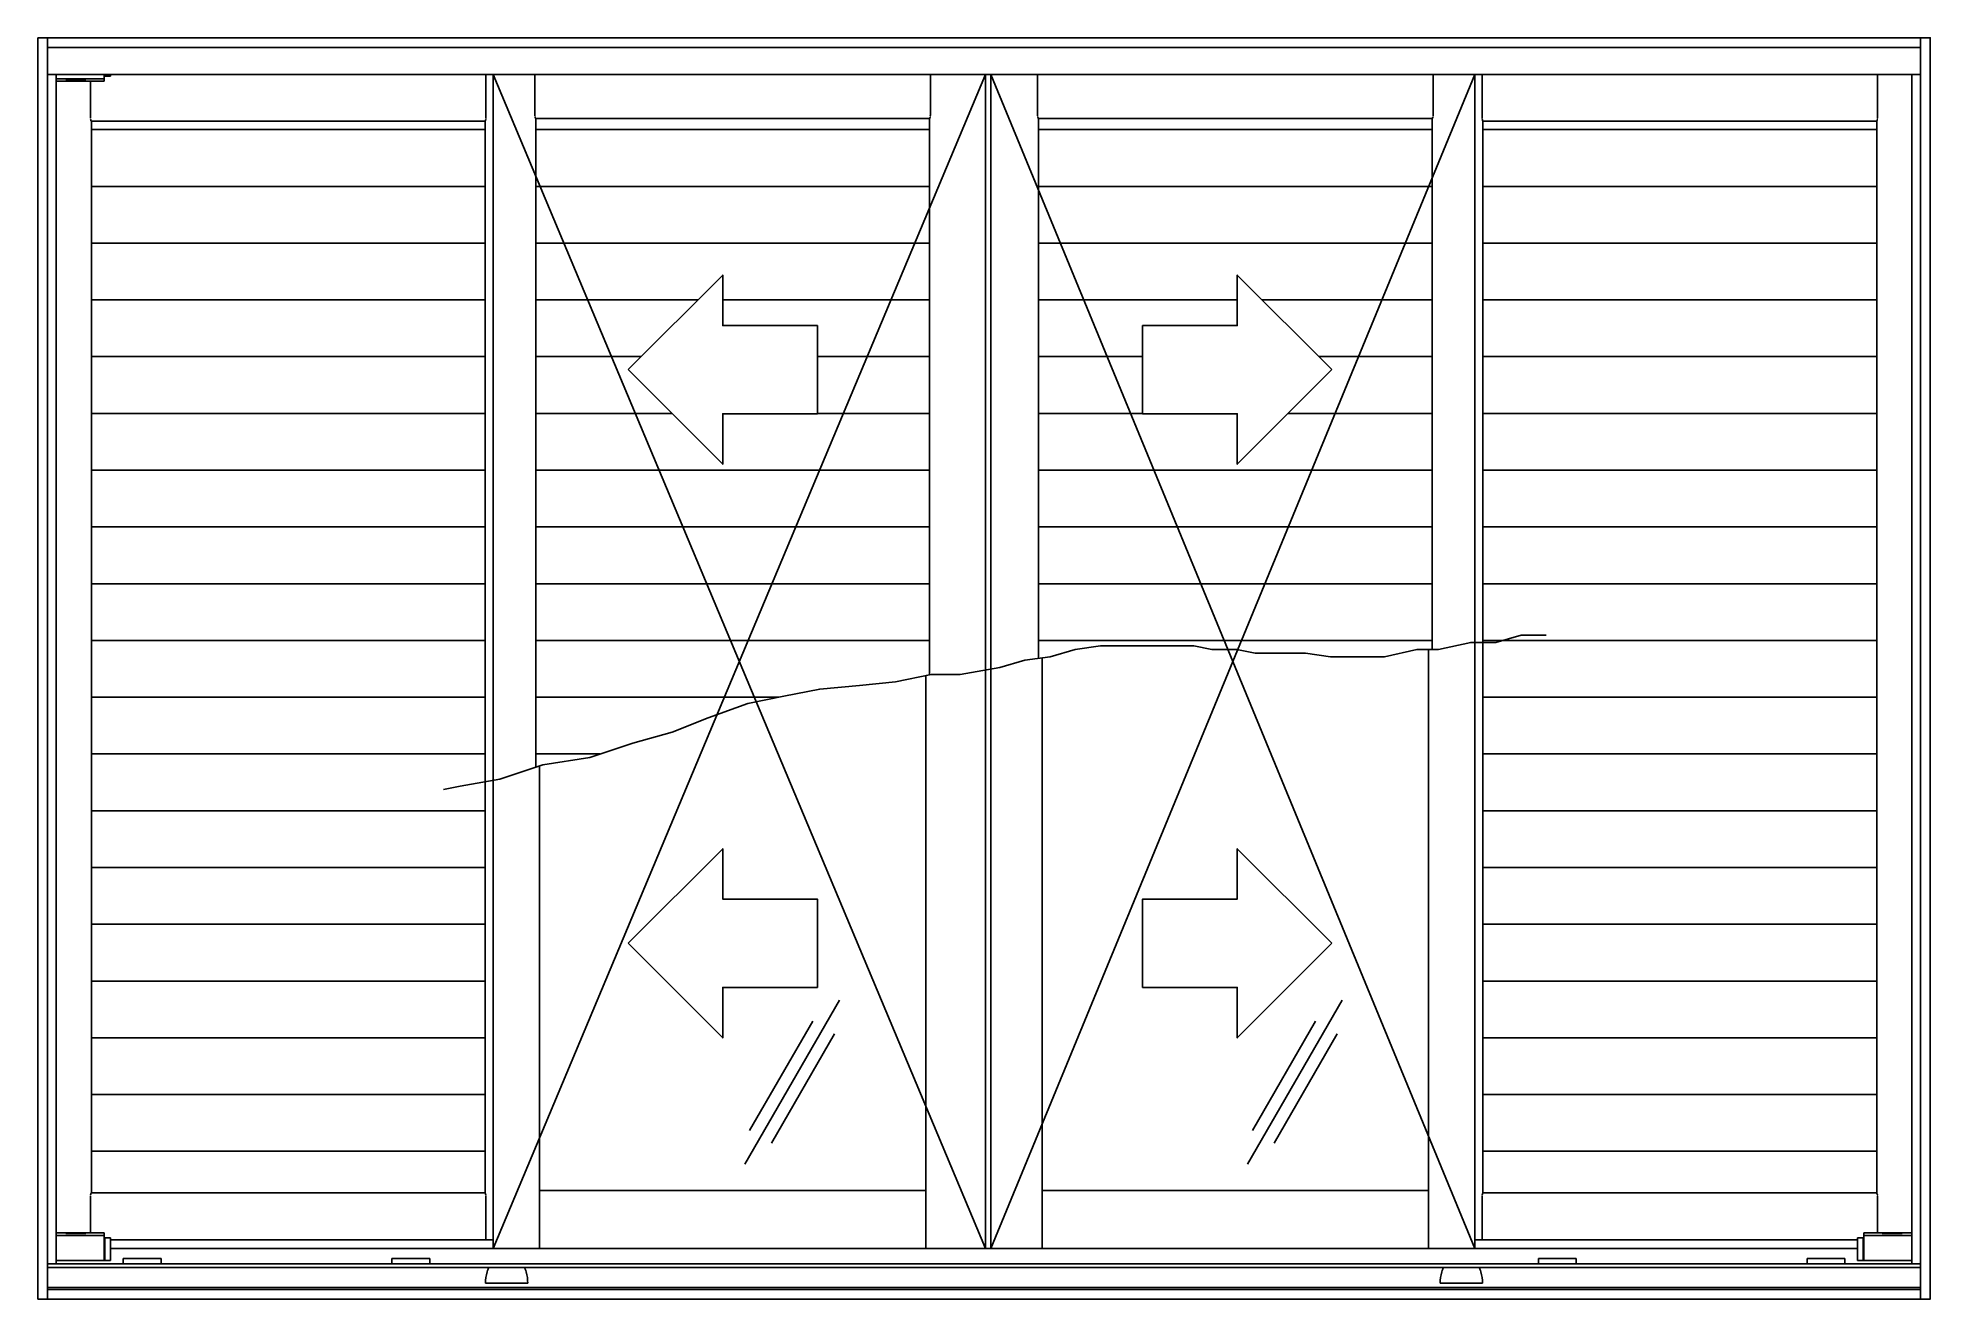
# Model space of a CAD drawing. Header units: millimetres. Extents: x 435.17 to 436.67, y 1063.73 to 1064.73.
import ezdxf

# ---------------------------------------------------------------- set-up
doc = ezdxf.new("R2010")
doc.units = ezdxf.units.MM
doc.header["$LTSCALE"] = 0.5
doc.layers.add('Gravia_Janelas', color=1, linetype='Continuous')

msp = doc.modelspace()

# ---------------------------------------------------------------- linework, layer by layer
at = {"layer": 'Gravia_Janelas'}
for p, q in [((435.1661, 1064.7283), (435.1665, 1064.7283)), ((435.1661, 1064.7283), (435.1661, 1063.7283)), ((435.1733, 1064.7283), (435.1665, 1064.7283)), ((435.1733, 1064.7283), (435.1737, 1064.7283)), ((435.1737, 1064.7279), (435.1737, 1064.7283)), ((435.1737, 1064.7283), (436.6585, 1064.7283)), ((435.1737, 1064.7279), (435.1737, 1064.7211)), ((435.1737, 1064.7207), (435.1737, 1064.7211)), ((435.1737, 1064.7207), (436.6585, 1064.7207)), ((435.1737, 1064.7207), (435.1737, 1063.7359)), ((436.6585, 1064.7283), (436.6585, 1064.7279)), ((436.6589, 1064.7283), (436.6585, 1064.7283)), ((436.6585, 1064.7211), (436.6585, 1064.7279)), ((436.6585, 1064.7211), (436.6585, 1064.7207)), ((436.6585, 1064.7207), (436.6585, 1063.7359)), ((436.6589, 1064.7283), (436.6657, 1064.7283)), ((436.6661, 1064.7283), (436.6657, 1064.7283)), ((436.6661, 1064.7283), (436.6661, 1063.7283)), ((435.1737, 1064.6993), (436.6585, 1064.6993)), ((435.1807, 1064.6993), (435.1807, 1063.7564)), ((435.1807, 1064.6959), (435.2187, 1064.6959)), ((435.1807, 1064.6939), (435.1882, 1064.6939)), ((435.1882, 1064.6944), (435.2042, 1064.6944)), ((435.1882, 1064.6939), (435.1882, 1064.6944)), ((435.2042, 1064.6944), (435.1882, 1064.6944)), ((435.1882, 1064.6944), (435.1882, 1064.6939)), ((435.2042, 1064.6939), (435.1882, 1064.6939)), ((435.2042, 1064.6944), (435.2042, 1064.6939)), ((435.2042, 1064.6944), (435.2042, 1064.6939)), ((435.2042, 1064.6939), (435.2187, 1064.6939)), ((435.2078, 1064.665), (435.2078, 1064.6939)), ((435.2187, 1064.6959), (435.2187, 1064.6993)), ((435.2187, 1064.6979), (435.2192, 1064.6979)), ((435.2187, 1064.6939), (435.2187, 1064.6959)), ((435.2192, 1064.6993), (435.2192, 1064.6979)), ((435.2192, 1064.6979), (435.2217, 1064.6979)), ((435.2237, 1064.6979), (435.2217, 1064.6979)), ((435.2237, 1064.6979), (435.2237, 1064.6993)), ((435.5213, 1064.6993), (435.5213, 1064.665)), ((435.527, 1064.6993), (435.9173, 1063.7684)), ((435.9173, 1064.6993), (435.527, 1063.7684)), ((435.527, 1063.7684), (435.527, 1064.6993)), ((435.5601, 1064.667), (435.5601, 1064.6993)), ((435.8736, 1064.6993), (435.8736, 1064.667)), ((435.9173, 1064.6993), (435.9173, 1064.227)), ((435.9215, 1064.6993), (435.9215, 1064.2278)), ((435.9215, 1064.6993), (436.3052, 1063.7684)), ((436.3052, 1064.6993), (435.9215, 1063.7684)), ((435.9586, 1064.667), (435.9586, 1064.6993)), ((436.2721, 1064.6993), (436.2721, 1064.667)), ((436.3052, 1064.6993), (436.3052, 1063.7684)), ((436.3109, 1064.6993), (436.3109, 1064.665)), ((436.6244, 1064.6993), (436.6244, 1064.665)), ((436.6515, 1063.7564), (436.6515, 1064.6993)), ((435.2084, 1064.6622), (435.2085, 1064.6622)), ((435.2085, 1063.8125), (435.2085, 1064.6622)), ((435.2085, 1064.6622), (435.5206, 1064.6622)), ((435.2085, 1064.6555), (435.5206, 1064.6555)), ((435.5206, 1064.6622), (435.5206, 1064.6622)), ((435.5206, 1063.8125), (435.5206, 1064.6622)), ((435.5607, 1064.6642), (435.5608, 1064.6642)), ((435.8729, 1064.6642), (435.5608, 1064.6642)), ((435.5608, 1064.1502), (435.5608, 1064.6642)), ((435.5608, 1064.6555), (435.8729, 1064.6555)), ((435.8729, 1064.6642), (435.8729, 1064.2231)), ((435.8729, 1064.6642), (435.8729, 1064.6642)), ((435.9592, 1064.6642), (435.9593, 1064.6642)), ((435.9593, 1064.6642), (435.9593, 1064.2363)), ((436.2714, 1064.6642), (435.9593, 1064.6642)), ((435.9593, 1064.6555), (436.2714, 1064.6555)), ((436.2714, 1064.6642), (436.2714, 1064.2433)), ((436.2714, 1064.6642), (436.2714, 1064.6642)), ((436.3116, 1064.6622), (436.3115, 1064.6622)), ((436.6237, 1064.6622), (436.3116, 1064.6622)), ((436.3116, 1063.8125), (436.3116, 1064.6622)), ((436.3116, 1064.6555), (436.6237, 1064.6555)), ((436.6237, 1063.8125), (436.6237, 1064.6622)), ((436.6237, 1064.6622), (436.6237, 1064.6622)), ((435.2085, 1064.6105), (435.5206, 1064.6105)), ((435.5608, 1064.6105), (435.8729, 1064.6105)), ((435.9593, 1064.6105), (436.2714, 1064.6105)), ((436.3116, 1064.6105), (436.6237, 1064.6105)), ((435.2085, 1064.5655), (435.5206, 1064.5655)), ((435.5608, 1064.5655), (435.8729, 1064.5655)), ((435.9593, 1064.5655), (436.2714, 1064.5655)), ((436.3116, 1064.5655), (436.6237, 1064.5655)), ((435.2085, 1064.5205), (435.5206, 1064.5205)), ((435.5608, 1064.5205), (435.6892, 1064.5205)), ((435.709, 1064.5205), (435.8729, 1064.5205)), ((435.9593, 1064.5205), (436.1168, 1064.5205)), ((436.1365, 1064.5205), (436.2714, 1064.5205)), ((436.3116, 1064.5205), (436.6237, 1064.5205)), ((435.2085, 1064.4755), (435.5206, 1064.4755)), ((435.5608, 1064.4755), (435.6442, 1064.4755)), ((435.784, 1064.4755), (435.8729, 1064.4755)), ((435.9593, 1064.4755), (436.0418, 1064.4755)), ((436.1815, 1064.4755), (436.2714, 1064.4755)), ((436.3116, 1064.4755), (436.6237, 1064.4755)), ((435.2085, 1064.4305), (435.5206, 1064.4305)), ((435.5608, 1064.4305), (435.6687, 1064.4305)), ((435.784, 1064.4305), (435.8729, 1064.4305)), ((435.9593, 1064.4305), (436.0418, 1064.4305)), ((436.157, 1064.4305), (436.2714, 1064.4305)), ((436.3116, 1064.4305), (436.6237, 1064.4305)), ((435.2085, 1064.3855), (435.5206, 1064.3855)), ((435.5608, 1064.3855), (435.8729, 1064.3855)), ((435.9593, 1064.3855), (436.2714, 1064.3855)), ((436.3116, 1064.3855), (436.6237, 1064.3855)), ((435.2085, 1064.3405), (435.5206, 1064.3405)), ((435.5608, 1064.3405), (435.8729, 1064.3405)), ((435.9593, 1064.3405), (436.2714, 1064.3405)), ((436.3116, 1064.3405), (436.6237, 1064.3405)), ((435.2085, 1064.2955), (435.5206, 1064.2955)), ((435.5608, 1064.2955), (435.8729, 1064.2955)), ((435.9593, 1064.2955), (436.2714, 1064.2955)), ((436.3116, 1064.2955), (436.6237, 1064.2955)), ((435.2085, 1064.2505), (435.5206, 1064.2505)), ((435.5608, 1064.2505), (435.8729, 1064.2505)), ((435.9593, 1064.2505), (436.2714, 1064.2505)), ((436.3116, 1064.2505), (436.6237, 1064.2505)), ((435.9623, 1064.2368), (435.9623, 1063.8145)), ((436.2684, 1064.2433), (436.2684, 1063.8145)), ((435.8699, 1063.8145), (435.8699, 1064.2225)), ((435.9173, 1063.7684), (435.9173, 1064.227)), ((435.9215, 1064.2278), (435.9215, 1063.7684)), ((435.2085, 1064.2055), (435.5206, 1064.2055)), ((435.5608, 1064.2055), (435.7535, 1064.2055)), ((436.3116, 1064.2055), (436.6237, 1064.2055)), ((435.2085, 1064.1605), (435.5206, 1064.1605)), ((435.5608, 1064.1605), (435.6116, 1064.1605)), ((436.3116, 1064.1605), (436.6237, 1064.1605)), ((435.5638, 1063.8145), (435.5638, 1064.1512)), ((435.2085, 1064.1155), (435.5206, 1064.1155)), ((436.3116, 1064.1155), (436.6237, 1064.1155)), ((435.2085, 1064.0705), (435.5206, 1064.0705)), ((436.3116, 1064.0705), (436.6237, 1064.0705)), ((435.2085, 1064.0255), (435.5206, 1064.0255)), ((436.3116, 1064.0255), (436.6237, 1064.0255)), ((435.2085, 1063.9805), (435.5206, 1063.9805)), ((436.3116, 1063.9805), (436.6237, 1063.9805)), ((435.7264, 1063.8353), (435.8014, 1063.9652)), ((436.1249, 1063.8353), (436.1999, 1063.9652)), ((435.2085, 1063.9355), (435.5206, 1063.9355)), ((435.7303, 1063.862), (435.7803, 1063.9486)), ((435.7476, 1063.852), (435.7976, 1063.9386)), ((436.1288, 1063.862), (436.1788, 1063.9486)), ((436.1461, 1063.852), (436.1961, 1063.9386)), ((436.3116, 1063.9355), (436.6237, 1063.9355)), ((435.2085, 1063.8905), (435.5206, 1063.8905)), ((436.3116, 1063.8905), (436.6237, 1063.8905)), ((435.2085, 1063.8455), (435.5206, 1063.8455)), ((436.3116, 1063.8455), (436.6237, 1063.8455)), ((435.2078, 1063.7808), (435.2078, 1063.8097)), ((435.2085, 1063.8125), (435.2084, 1063.8125)), ((435.2085, 1063.8125), (435.5206, 1063.8125)), ((435.5206, 1063.8125), (435.5206, 1063.8125)), ((435.5213, 1063.8097), (435.5213, 1063.7754)), ((435.5638, 1063.8142), (435.5638, 1063.8145)), ((435.5638, 1063.8145), (435.8699, 1063.8145)), ((435.5638, 1063.8142), (435.5638, 1063.8041)), ((435.5638, 1063.8035), (435.5638, 1063.8041)), ((435.5638, 1063.7684), (435.5638, 1063.8035)), ((435.8699, 1063.8145), (435.8699, 1063.8142)), ((435.8699, 1063.8041), (435.8699, 1063.8142)), ((435.8699, 1063.8041), (435.8699, 1063.8035)), ((435.8699, 1063.7684), (435.8699, 1063.8035)), ((435.9623, 1063.8142), (435.9623, 1063.8145)), ((435.9623, 1063.8145), (436.2684, 1063.8145)), ((435.9623, 1063.8142), (435.9623, 1063.8041)), ((435.9623, 1063.8035), (435.9623, 1063.8041)), ((435.9623, 1063.8035), (435.9623, 1063.7684)), ((436.2684, 1063.8145), (436.2684, 1063.8142)), ((436.2684, 1063.8041), (436.2684, 1063.8142)), ((436.2684, 1063.8041), (436.2684, 1063.8035)), ((436.2684, 1063.8035), (436.2684, 1063.7684)), ((436.3109, 1063.8097), (436.3109, 1063.7754)), ((436.3115, 1063.8125), (436.3116, 1063.8125)), ((436.6237, 1063.8125), (436.3116, 1063.8125)), ((436.6237, 1063.8125), (436.6237, 1063.8125)), ((436.6244, 1063.8097), (436.6244, 1063.7808)), ((435.1882, 1063.7808), (435.1807, 1063.7808)), ((435.2187, 1063.7788), (435.1807, 1063.7788)), ((435.1882, 1063.7802), (435.1882, 1063.7808)), ((435.1882, 1063.7808), (435.2042, 1063.7808)), ((435.1882, 1063.7802), (435.1882, 1063.7808)), ((435.2042, 1063.7802), (435.1882, 1063.7802)), ((435.1882, 1063.7802), (435.2042, 1063.7802)), ((435.2187, 1063.7808), (435.2042, 1063.7808)), ((435.2042, 1063.7808), (435.2042, 1063.7802)), ((435.2042, 1063.7802), (435.2042, 1063.7808)), ((435.2187, 1063.7808), (435.2187, 1063.7788)), ((435.2187, 1063.7788), (435.2187, 1063.7588)), ((435.2192, 1063.7768), (435.2187, 1063.7768)), ((435.2217, 1063.7768), (435.2192, 1063.7768)), ((435.2192, 1063.7588), (435.2192, 1063.7768)), ((435.2217, 1063.7768), (435.2237, 1063.7768)), ((435.2237, 1063.7588), (435.2237, 1063.7768)), ((435.2237, 1063.7754), (435.527, 1063.7754)), ((436.3052, 1063.7754), (436.6085, 1063.7754)), ((436.6085, 1063.7768), (436.6085, 1063.7588)), ((436.6085, 1063.7768), (436.6105, 1063.7768)), ((436.613, 1063.7768), (436.6105, 1063.7768)), ((436.6135, 1063.7768), (436.613, 1063.7768)), ((436.613, 1063.7588), (436.613, 1063.7768)), ((436.6135, 1063.7808), (436.6135, 1063.7788)), ((436.628, 1063.7808), (436.6135, 1063.7808)), ((436.6135, 1063.7788), (436.6135, 1063.7588)), ((436.6515, 1063.7788), (436.6135, 1063.7788)), ((436.628, 1063.7802), (436.628, 1063.7808)), ((436.628, 1063.7808), (436.644, 1063.7808)), ((436.628, 1063.7802), (436.628, 1063.7808)), ((436.644, 1063.7802), (436.628, 1063.7802)), ((436.628, 1063.7802), (436.644, 1063.7802)), ((436.6515, 1063.7808), (436.644, 1063.7808)), ((436.644, 1063.7808), (436.644, 1063.7802)), ((436.644, 1063.7802), (436.644, 1063.7808)), ((435.1737, 1063.7564), (435.1741, 1063.7564)), ((435.1741, 1063.7564), (435.1801, 1063.7564)), ((435.1807, 1063.7564), (435.1801, 1063.7564)), ((435.2187, 1063.7588), (435.1807, 1063.7588)), ((436.6515, 1063.7564), (435.1807, 1063.7564)), ((435.2187, 1063.7588), (435.2192, 1063.7588)), ((435.2192, 1063.7588), (435.2217, 1063.7588)), ((435.2237, 1063.7588), (435.2217, 1063.7588)), ((435.5249, 1063.7684), (435.2237, 1063.7684)), ((435.2337, 1063.7568), (435.2337, 1063.7604)), ((435.2337, 1063.7604), (435.2637, 1063.7604)), ((435.2337, 1063.7564), (435.2337, 1063.7568)), ((435.2637, 1063.7604), (435.2637, 1063.7568)), ((435.2637, 1063.7568), (435.2637, 1063.7564)), ((435.4467, 1063.7568), (435.4467, 1063.7604)), ((435.4467, 1063.7604), (435.4767, 1063.7604)), ((435.4467, 1063.7564), (435.4467, 1063.7568)), ((435.4767, 1063.7604), (435.4767, 1063.7568)), ((435.4767, 1063.7568), (435.4767, 1063.7564)), ((435.5249, 1063.7684), (435.527, 1063.7684)), ((435.5285, 1063.7684), (435.527, 1063.7684)), ((435.5285, 1063.7684), (435.558, 1063.7684)), ((435.5601, 1063.7684), (435.558, 1063.7684)), ((435.8736, 1063.7684), (435.5601, 1063.7684)), ((435.8757, 1063.7684), (435.8736, 1063.7684)), ((435.8757, 1063.7684), (435.9078, 1063.7684)), ((435.9078, 1063.7684), (435.9084, 1063.7684)), ((435.9107, 1063.7684), (435.9084, 1063.7684)), ((435.9107, 1063.7684), (435.9161, 1063.7684)), ((435.9173, 1063.7684), (435.9161, 1063.7684)), ((435.9173, 1063.7684), (435.9211, 1063.7684)), ((435.9211, 1063.7684), (435.9215, 1063.7684)), ((435.9231, 1063.7684), (435.9215, 1063.7684)), ((435.9231, 1063.7684), (435.9565, 1063.7684)), ((435.9586, 1063.7684), (435.9565, 1063.7684)), ((436.2721, 1063.7684), (435.9586, 1063.7684)), ((436.2742, 1063.7684), (436.2721, 1063.7684)), ((436.2742, 1063.7684), (436.3036, 1063.7684)), ((436.3052, 1063.7684), (436.3036, 1063.7684)), ((436.3052, 1063.7684), (436.3073, 1063.7684)), ((436.6085, 1063.7684), (436.3073, 1063.7684)), ((436.3555, 1063.7568), (436.3555, 1063.7604)), ((436.3555, 1063.7604), (436.3855, 1063.7604)), ((436.3555, 1063.7564), (436.3555, 1063.7568)), ((436.3855, 1063.7604), (436.3855, 1063.7568)), ((436.3855, 1063.7568), (436.3855, 1063.7564)), ((436.5685, 1063.7568), (436.5685, 1063.7604)), ((436.5685, 1063.7604), (436.5985, 1063.7604)), ((436.5685, 1063.7564), (436.5685, 1063.7568)), ((436.5985, 1063.7604), (436.5985, 1063.7568)), ((436.5985, 1063.7568), (436.5985, 1063.7564)), ((436.6105, 1063.7588), (436.6085, 1063.7588)), ((436.6105, 1063.7588), (436.613, 1063.7588)), ((436.613, 1063.7588), (436.6135, 1063.7588)), ((436.6515, 1063.7588), (436.6135, 1063.7588)), ((436.6515, 1063.7564), (436.6521, 1063.7564)), ((436.6581, 1063.7564), (436.6521, 1063.7564)), ((436.6585, 1063.7564), (436.6581, 1063.7564)), ((435.1737, 1063.7534), (436.6585, 1063.7534)), ((435.5223, 1063.7409), (435.5209, 1063.7409)), ((435.5223, 1063.7409), (435.5235, 1063.7409)), ((435.5519, 1063.7409), (435.5235, 1063.7409)), ((435.5519, 1063.7409), (435.5531, 1063.7409)), ((435.5544, 1063.7409), (435.5531, 1063.7409)), ((436.2791, 1063.7409), (436.2777, 1063.7409)), ((436.2791, 1063.7409), (436.2803, 1063.7409)), ((436.3087, 1063.7409), (436.2803, 1063.7409)), ((436.3087, 1063.7409), (436.3099, 1063.7409)), ((436.3112, 1063.7409), (436.3099, 1063.7409)), ((435.1665, 1063.7283), (435.1661, 1063.7283)), ((435.1665, 1063.7283), (435.1733, 1063.7283)), ((435.1737, 1063.7283), (435.1733, 1063.7283)), ((436.6585, 1063.7374), (435.1737, 1063.7374)), ((435.1737, 1063.7355), (435.1737, 1063.7359)), ((436.6585, 1063.7359), (435.1737, 1063.7359)), ((435.1737, 1063.7355), (435.1737, 1063.7287)), ((435.1737, 1063.7283), (435.1737, 1063.7287)), ((436.6585, 1063.7283), (435.1737, 1063.7283)), ((436.6585, 1063.7359), (436.6585, 1063.7355)), ((436.6585, 1063.7287), (436.6585, 1063.7355)), ((436.6585, 1063.7287), (436.6585, 1063.7283)), ((436.6585, 1063.7283), (436.6589, 1063.7283)), ((436.6657, 1063.7283), (436.6589, 1063.7283)), ((436.6657, 1063.7283), (436.6661, 1063.7283))]:
    msp.add_line(p, q, dxfattribs=at)
at = {"layer": 'Gravia_Janelas', "color": 2}
msp.add_lwpolyline([(435.1661, 1064.7283), (436.6661, 1064.7283), (436.6661, 1063.7283), (435.1661, 1063.7283)], close=True, dxfattribs=at)
at = {"layer": 'Gravia_Janelas', "flags": 128}
for points in [[(435.2078, 1064.6645), (435.2078, 1064.6645), (435.2078, 1064.6646), (435.2078, 1064.6646), (435.2078, 1064.6646), (435.2078, 1064.6646), (435.2078, 1064.6646), (435.2078, 1064.6647), (435.2078, 1064.6647), (435.2078, 1064.6647), (435.2078, 1064.6647), (435.2078, 1064.6647), (435.2078, 1064.6647), (435.2078, 1064.6648), (435.2078, 1064.6648), (435.2078, 1064.6648), (435.2078, 1064.6648), (435.2078, 1064.6648), (435.2078, 1064.6649), (435.2078, 1064.6649), (435.2078, 1064.6649), (435.2078, 1064.6649), (435.2078, 1064.6649), (435.2078, 1064.665), (435.2078, 1064.665)], [(435.2081, 1064.6632), (435.2081, 1064.6632), (435.2081, 1064.6632), (435.208, 1064.6632), (435.208, 1064.6632), (435.208, 1064.6633), (435.208, 1064.6633), (435.208, 1064.6633), (435.208, 1064.6633), (435.208, 1064.6633), (435.208, 1064.6634), (435.208, 1064.6634), (435.208, 1064.6634), (435.2079, 1064.6634), (435.2079, 1064.6634), (435.2079, 1064.6635), (435.2079, 1064.6635), (435.2079, 1064.6635), (435.2079, 1064.6635), (435.2079, 1064.6635), (435.2079, 1064.6636), (435.2078, 1064.6636), (435.2078, 1064.6636), (435.2078, 1064.6636), (435.2078, 1064.6636)], [(435.2084, 1064.6622), (435.2084, 1064.6622), (435.2084, 1064.6622), (435.2084, 1064.6623), (435.2084, 1064.6623), (435.2084, 1064.6623), (435.2083, 1064.6624), (435.2083, 1064.6624), (435.2083, 1064.6624), (435.2083, 1064.6625), (435.2083, 1064.6625), (435.2083, 1064.6626), (435.2083, 1064.6626), (435.2082, 1064.6626), (435.2082, 1064.6627), (435.2082, 1064.6627), (435.2082, 1064.6628), (435.2082, 1064.6628), (435.2082, 1064.6629), (435.2081, 1064.6629), (435.2081, 1064.663), (435.2081, 1064.663), (435.2081, 1064.663), (435.2081, 1064.6631), (435.2081, 1064.6632)], [(435.521, 1064.6632), (435.5209, 1064.6631), (435.5209, 1064.663), (435.5209, 1064.663), (435.5209, 1064.663), (435.5209, 1064.6629), (435.5209, 1064.6629), (435.5209, 1064.6628), (435.5208, 1064.6628), (435.5208, 1064.6627), (435.5208, 1064.6627), (435.5208, 1064.6626), (435.5208, 1064.6626), (435.5208, 1064.6626), (435.5207, 1064.6625), (435.5207, 1064.6625), (435.5207, 1064.6624), (435.5207, 1064.6624), (435.5207, 1064.6624), (435.5207, 1064.6623), (435.5207, 1064.6623), (435.5207, 1064.6623), (435.5206, 1064.6622), (435.5206, 1064.6622), (435.5206, 1064.6622)], [(435.5212, 1064.6636), (435.5212, 1064.6636), (435.5212, 1064.6636), (435.5212, 1064.6636), (435.5212, 1064.6636), (435.5212, 1064.6635), (435.5211, 1064.6635), (435.5211, 1064.6635), (435.5211, 1064.6635), (435.5211, 1064.6635), (435.5211, 1064.6634), (435.5211, 1064.6634), (435.5211, 1064.6634), (435.5211, 1064.6634), (435.5211, 1064.6634), (435.521, 1064.6633), (435.521, 1064.6633), (435.521, 1064.6633), (435.521, 1064.6633), (435.521, 1064.6633), (435.521, 1064.6632), (435.521, 1064.6632), (435.521, 1064.6632), (435.521, 1064.6632), (435.521, 1064.6632)], [(435.5213, 1064.665), (435.5213, 1064.665), (435.5213, 1064.6649), (435.5213, 1064.6649), (435.5213, 1064.6649), (435.5213, 1064.6649), (435.5213, 1064.6649), (435.5213, 1064.6648), (435.5213, 1064.6648), (435.5213, 1064.6648), (435.5213, 1064.6648), (435.5213, 1064.6648), (435.5213, 1064.6647), (435.5213, 1064.6647), (435.5213, 1064.6647), (435.5213, 1064.6647), (435.5213, 1064.6647), (435.5213, 1064.6647), (435.5213, 1064.6646), (435.5212, 1064.6646), (435.5212, 1064.6646), (435.5212, 1064.6646), (435.5212, 1064.6646), (435.5212, 1064.6645), (435.5212, 1064.6645)], [(435.5601, 1064.6665), (435.5601, 1064.6665), (435.5601, 1064.6666), (435.5601, 1064.6666), (435.5601, 1064.6666), (435.5601, 1064.6666), (435.5601, 1064.6666), (435.5601, 1064.6667), (435.5601, 1064.6667), (435.5601, 1064.6667), (435.5601, 1064.6667), (435.5601, 1064.6667), (435.5601, 1064.6667), (435.5601, 1064.6668), (435.5601, 1064.6668), (435.5601, 1064.6668), (435.5601, 1064.6668), (435.5601, 1064.6668), (435.5601, 1064.6669), (435.5601, 1064.6669), (435.5601, 1064.6669), (435.5601, 1064.6669), (435.5601, 1064.6669), (435.5601, 1064.667), (435.5601, 1064.667)], [(435.5604, 1064.6652), (435.5604, 1064.6652), (435.5604, 1064.6652), (435.5603, 1064.6652), (435.5603, 1064.6652), (435.5603, 1064.6653), (435.5603, 1064.6653), (435.5603, 1064.6653), (435.5603, 1064.6653), (435.5603, 1064.6653), (435.5603, 1064.6654), (435.5603, 1064.6654), (435.5603, 1064.6654), (435.5602, 1064.6654), (435.5602, 1064.6654), (435.5602, 1064.6655), (435.5602, 1064.6655), (435.5602, 1064.6655), (435.5602, 1064.6655), (435.5602, 1064.6655), (435.5602, 1064.6656), (435.5601, 1064.6656), (435.5601, 1064.6656), (435.5601, 1064.6656), (435.5601, 1064.6656)], [(435.5607, 1064.6642), (435.5607, 1064.6642), (435.5607, 1064.6642), (435.5607, 1064.6643), (435.5607, 1064.6643), (435.5607, 1064.6643), (435.5606, 1064.6644), (435.5606, 1064.6644), (435.5606, 1064.6644), (435.5606, 1064.6645), (435.5606, 1064.6645), (435.5606, 1064.6646), (435.5606, 1064.6646), (435.5605, 1064.6646), (435.5605, 1064.6647), (435.5605, 1064.6647), (435.5605, 1064.6648), (435.5605, 1064.6648), (435.5605, 1064.6649), (435.5604, 1064.6649), (435.5604, 1064.665), (435.5604, 1064.665), (435.5604, 1064.665), (435.5604, 1064.6651), (435.5604, 1064.6652)], [(435.8733, 1064.6652), (435.8732, 1064.6651), (435.8732, 1064.665), (435.8732, 1064.665), (435.8732, 1064.665), (435.8732, 1064.6649), (435.8732, 1064.6649), (435.8732, 1064.6648), (435.8731, 1064.6648), (435.8731, 1064.6647), (435.8731, 1064.6647), (435.8731, 1064.6646), (435.8731, 1064.6646), (435.8731, 1064.6646), (435.873, 1064.6645), (435.873, 1064.6645), (435.873, 1064.6644), (435.873, 1064.6644), (435.873, 1064.6644), (435.873, 1064.6643), (435.873, 1064.6643), (435.873, 1064.6643), (435.8729, 1064.6642), (435.8729, 1064.6642), (435.8729, 1064.6642)], [(435.8735, 1064.6656), (435.8735, 1064.6656), (435.8735, 1064.6656), (435.8735, 1064.6656), (435.8735, 1064.6656), (435.8735, 1064.6655), (435.8734, 1064.6655), (435.8734, 1064.6655), (435.8734, 1064.6655), (435.8734, 1064.6655), (435.8734, 1064.6654), (435.8734, 1064.6654), (435.8734, 1064.6654), (435.8734, 1064.6654), (435.8734, 1064.6654), (435.8733, 1064.6653), (435.8733, 1064.6653), (435.8733, 1064.6653), (435.8733, 1064.6653), (435.8733, 1064.6653), (435.8733, 1064.6652), (435.8733, 1064.6652), (435.8733, 1064.6652), (435.8733, 1064.6652), (435.8733, 1064.6652)], [(435.8736, 1064.667), (435.8736, 1064.667), (435.8736, 1064.6669), (435.8736, 1064.6669), (435.8736, 1064.6669), (435.8736, 1064.6669), (435.8736, 1064.6669), (435.8736, 1064.6668), (435.8736, 1064.6668), (435.8736, 1064.6668), (435.8736, 1064.6668), (435.8736, 1064.6668), (435.8736, 1064.6667), (435.8736, 1064.6667), (435.8736, 1064.6667), (435.8736, 1064.6667), (435.8736, 1064.6667), (435.8736, 1064.6667), (435.8736, 1064.6666), (435.8735, 1064.6666), (435.8735, 1064.6666), (435.8735, 1064.6666), (435.8735, 1064.6666), (435.8735, 1064.6665), (435.8735, 1064.6665)], [(435.9586, 1064.6665), (435.9586, 1064.6665), (435.9586, 1064.6666), (435.9586, 1064.6666), (435.9586, 1064.6666), (435.9586, 1064.6666), (435.9586, 1064.6666), (435.9586, 1064.6667), (435.9586, 1064.6667), (435.9586, 1064.6667), (435.9586, 1064.6667), (435.9586, 1064.6667), (435.9586, 1064.6667), (435.9586, 1064.6668), (435.9586, 1064.6668), (435.9586, 1064.6668), (435.9586, 1064.6668), (435.9586, 1064.6668), (435.9586, 1064.6669), (435.9586, 1064.6669), (435.9586, 1064.6669), (435.9586, 1064.6669), (435.9586, 1064.6669), (435.9586, 1064.667), (435.9586, 1064.667)], [(435.9589, 1064.6652), (435.9589, 1064.6652), (435.9589, 1064.6652), (435.9588, 1064.6652), (435.9588, 1064.6652), (435.9588, 1064.6653), (435.9588, 1064.6653), (435.9588, 1064.6653), (435.9588, 1064.6653), (435.9588, 1064.6653), (435.9588, 1064.6654), (435.9588, 1064.6654), (435.9588, 1064.6654), (435.9588, 1064.6654), (435.9587, 1064.6654), (435.9587, 1064.6655), (435.9587, 1064.6655), (435.9587, 1064.6655), (435.9587, 1064.6655), (435.9587, 1064.6655), (435.9587, 1064.6656), (435.9586, 1064.6656), (435.9586, 1064.6656), (435.9586, 1064.6656), (435.9586, 1064.6656)], [(435.9592, 1064.6642), (435.9592, 1064.6642), (435.9592, 1064.6642), (435.9592, 1064.6643), (435.9592, 1064.6643), (435.9592, 1064.6643), (435.9591, 1064.6644), (435.9591, 1064.6644), (435.9591, 1064.6644), (435.9591, 1064.6645), (435.9591, 1064.6645), (435.9591, 1064.6646), (435.9591, 1064.6646), (435.959, 1064.6646), (435.959, 1064.6647), (435.959, 1064.6647), (435.959, 1064.6648), (435.959, 1064.6648), (435.959, 1064.6649), (435.9589, 1064.6649), (435.9589, 1064.665), (435.9589, 1064.665), (435.9589, 1064.665), (435.9589, 1064.6651), (435.9589, 1064.6652)], [(436.2718, 1064.6652), (436.2717, 1064.6651), (436.2717, 1064.665), (436.2717, 1064.665), (436.2717, 1064.665), (436.2717, 1064.6649), (436.2717, 1064.6649), (436.2717, 1064.6648), (436.2716, 1064.6648), (436.2716, 1064.6647), (436.2716, 1064.6647), (436.2716, 1064.6646), (436.2716, 1064.6646), (436.2716, 1064.6646), (436.2715, 1064.6645), (436.2715, 1064.6645), (436.2715, 1064.6644), (436.2715, 1064.6644), (436.2715, 1064.6644), (436.2715, 1064.6643), (436.2715, 1064.6643), (436.2715, 1064.6643), (436.2714, 1064.6642), (436.2714, 1064.6642), (436.2714, 1064.6642)], [(436.272, 1064.6656), (436.272, 1064.6656), (436.272, 1064.6656), (436.272, 1064.6656), (436.272, 1064.6656), (436.272, 1064.6655), (436.2719, 1064.6655), (436.2719, 1064.6655), (436.2719, 1064.6655), (436.2719, 1064.6655), (436.2719, 1064.6654), (436.2719, 1064.6654), (436.2719, 1064.6654), (436.2719, 1064.6654), (436.2719, 1064.6654), (436.2718, 1064.6653), (436.2718, 1064.6653), (436.2718, 1064.6653), (436.2718, 1064.6653), (436.2718, 1064.6653), (436.2718, 1064.6652), (436.2718, 1064.6652), (436.2718, 1064.6652), (436.2718, 1064.6652), (436.2718, 1064.6652)], [(436.2721, 1064.667), (436.2721, 1064.667), (436.2721, 1064.6669), (436.2721, 1064.6669), (436.2721, 1064.6669), (436.2721, 1064.6669), (436.2721, 1064.6669), (436.2721, 1064.6668), (436.2721, 1064.6668), (436.2721, 1064.6668), (436.2721, 1064.6668), (436.2721, 1064.6668), (436.2721, 1064.6667), (436.2721, 1064.6667), (436.2721, 1064.6667), (436.2721, 1064.6667), (436.2721, 1064.6667), (436.2721, 1064.6667), (436.2721, 1064.6666), (436.272, 1064.6666), (436.272, 1064.6666), (436.272, 1064.6666), (436.272, 1064.6666), (436.272, 1064.6665), (436.272, 1064.6665)], [(436.3109, 1064.665), (436.3109, 1064.665), (436.3109, 1064.6649), (436.3109, 1064.6649), (436.3109, 1064.6649), (436.3109, 1064.6649), (436.3109, 1064.6649), (436.3109, 1064.6648), (436.3109, 1064.6648), (436.3109, 1064.6648), (436.3109, 1064.6648), (436.3109, 1064.6648), (436.3109, 1064.6647), (436.3109, 1064.6647), (436.3109, 1064.6647), (436.3109, 1064.6647), (436.3109, 1064.6647), (436.3109, 1064.6647), (436.3109, 1064.6646), (436.3109, 1064.6646), (436.3109, 1064.6646), (436.3109, 1064.6646), (436.3109, 1064.6646), (436.3109, 1064.6645), (436.3109, 1064.6645)], [(436.3109, 1064.6636), (436.3109, 1064.6636), (436.3109, 1064.6636), (436.3109, 1064.6636), (436.311, 1064.6636), (436.311, 1064.6635), (436.311, 1064.6635), (436.311, 1064.6635), (436.311, 1064.6635), (436.311, 1064.6635), (436.311, 1064.6634), (436.311, 1064.6634), (436.3111, 1064.6634), (436.3111, 1064.6634), (436.3111, 1064.6634), (436.3111, 1064.6633), (436.3111, 1064.6633), (436.3111, 1064.6633), (436.3111, 1064.6633), (436.3111, 1064.6633), (436.3111, 1064.6632), (436.3111, 1064.6632), (436.3112, 1064.6632), (436.3112, 1064.6632), (436.3112, 1064.6632)], [(436.3112, 1064.6632), (436.3112, 1064.6631), (436.3112, 1064.663), (436.3112, 1064.663), (436.3112, 1064.663), (436.3112, 1064.6629), (436.3113, 1064.6629), (436.3113, 1064.6628), (436.3113, 1064.6628), (436.3113, 1064.6627), (436.3113, 1064.6627), (436.3113, 1064.6626), (436.3114, 1064.6626), (436.3114, 1064.6626), (436.3114, 1064.6625), (436.3114, 1064.6625), (436.3114, 1064.6624), (436.3114, 1064.6624), (436.3114, 1064.6624), (436.3115, 1064.6623), (436.3115, 1064.6623), (436.3115, 1064.6623), (436.3115, 1064.6622), (436.3115, 1064.6622), (436.3115, 1064.6622)], [(436.6241, 1064.6632), (436.624, 1064.6631), (436.624, 1064.663), (436.624, 1064.663), (436.624, 1064.663), (436.624, 1064.6629), (436.624, 1064.6629), (436.624, 1064.6628), (436.6239, 1064.6628), (436.6239, 1064.6627), (436.6239, 1064.6627), (436.6239, 1064.6626), (436.6239, 1064.6626), (436.6239, 1064.6626), (436.6238, 1064.6625), (436.6238, 1064.6625), (436.6238, 1064.6624), (436.6238, 1064.6624), (436.6238, 1064.6624), (436.6238, 1064.6623), (436.6238, 1064.6623), (436.6238, 1064.6623), (436.6237, 1064.6622), (436.6237, 1064.6622), (436.6237, 1064.6622)], [(436.6243, 1064.6636), (436.6243, 1064.6636), (436.6243, 1064.6636), (436.6243, 1064.6636), (436.6243, 1064.6636), (436.6243, 1064.6635), (436.6242, 1064.6635), (436.6242, 1064.6635), (436.6242, 1064.6635), (436.6242, 1064.6635), (436.6242, 1064.6634), (436.6242, 1064.6634), (436.6242, 1064.6634), (436.6242, 1064.6634), (436.6242, 1064.6634), (436.6241, 1064.6633), (436.6241, 1064.6633), (436.6241, 1064.6633), (436.6241, 1064.6633), (436.6241, 1064.6633), (436.6241, 1064.6632), (436.6241, 1064.6632), (436.6241, 1064.6632), (436.6241, 1064.6632), (436.6241, 1064.6632)], [(436.6244, 1064.665), (436.6244, 1064.665), (436.6244, 1064.6649), (436.6244, 1064.6649), (436.6244, 1064.6649), (436.6244, 1064.6649), (436.6244, 1064.6649), (436.6244, 1064.6648), (436.6244, 1064.6648), (436.6244, 1064.6648), (436.6244, 1064.6648), (436.6244, 1064.6648), (436.6244, 1064.6647), (436.6244, 1064.6647), (436.6244, 1064.6647), (436.6244, 1064.6647), (436.6244, 1064.6647), (436.6244, 1064.6647), (436.6244, 1064.6646), (436.6243, 1064.6646), (436.6243, 1064.6646), (436.6243, 1064.6646), (436.6243, 1064.6646), (436.6243, 1064.6645), (436.6243, 1064.6645)], [(435.2078, 1063.811), (435.2078, 1063.811), (435.2078, 1063.811), (435.2078, 1063.8111), (435.2079, 1063.8111), (435.2079, 1063.8111), (435.2079, 1063.8111), (435.2079, 1063.8111), (435.2079, 1063.8112), (435.2079, 1063.8112), (435.2079, 1063.8112), (435.2079, 1063.8112), (435.208, 1063.8112), (435.208, 1063.8113), (435.208, 1063.8113), (435.208, 1063.8113), (435.208, 1063.8113), (435.208, 1063.8113), (435.208, 1063.8114), (435.208, 1063.8114), (435.208, 1063.8114), (435.208, 1063.8114), (435.2081, 1063.8114), (435.2081, 1063.8115), (435.2081, 1063.8115)], [(435.2078, 1063.8097), (435.2078, 1063.8097), (435.2078, 1063.8097), (435.2078, 1063.8097), (435.2078, 1063.8097), (435.2078, 1063.8098), (435.2078, 1063.8098), (435.2078, 1063.8098), (435.2078, 1063.8098), (435.2078, 1063.8098), (435.2078, 1063.8099), (435.2078, 1063.8099), (435.2078, 1063.8099), (435.2078, 1063.8099), (435.2078, 1063.8099), (435.2078, 1063.8099), (435.2078, 1063.81), (435.2078, 1063.81), (435.2078, 1063.81), (435.2078, 1063.81), (435.2078, 1063.81), (435.2078, 1063.8101), (435.2078, 1063.8101), (435.2078, 1063.8101), (435.2078, 1063.8101)], [(435.2081, 1063.8115), (435.2081, 1063.8115), (435.2081, 1063.8116), (435.2081, 1063.8116), (435.2081, 1063.8117), (435.2081, 1063.8117), (435.2082, 1063.8118), (435.2082, 1063.8118), (435.2082, 1063.8119), (435.2082, 1063.8119), (435.2082, 1063.812), (435.2082, 1063.812), (435.2083, 1063.812), (435.2083, 1063.8121), (435.2083, 1063.8121), (435.2083, 1063.8122), (435.2083, 1063.8122), (435.2083, 1063.8122), (435.2083, 1063.8123), (435.2084, 1063.8123), (435.2084, 1063.8123), (435.2084, 1063.8124), (435.2084, 1063.8124), (435.2084, 1063.8124), (435.2084, 1063.8125)], [(435.5206, 1063.8125), (435.5206, 1063.8124), (435.5206, 1063.8124), (435.5207, 1063.8124), (435.5207, 1063.8123), (435.5207, 1063.8123), (435.5207, 1063.8123), (435.5207, 1063.8122), (435.5207, 1063.8122), (435.5207, 1063.8122), (435.5207, 1063.8121), (435.5208, 1063.8121), (435.5208, 1063.812), (435.5208, 1063.812), (435.5208, 1063.812), (435.5208, 1063.8119), (435.5208, 1063.8119), (435.5209, 1063.8118), (435.5209, 1063.8118), (435.5209, 1063.8117), (435.5209, 1063.8117), (435.5209, 1063.8116), (435.5209, 1063.8116), (435.5209, 1063.8115), (435.521, 1063.8115)], [(435.521, 1063.8115), (435.521, 1063.8115), (435.521, 1063.8114), (435.521, 1063.8114), (435.521, 1063.8114), (435.521, 1063.8114), (435.521, 1063.8114), (435.521, 1063.8113), (435.521, 1063.8113), (435.521, 1063.8113), (435.5211, 1063.8113), (435.5211, 1063.8113), (435.5211, 1063.8112), (435.5211, 1063.8112), (435.5211, 1063.8112), (435.5211, 1063.8112), (435.5211, 1063.8112), (435.5211, 1063.8111), (435.5211, 1063.8111), (435.5212, 1063.8111), (435.5212, 1063.8111), (435.5212, 1063.8111), (435.5212, 1063.811), (435.5212, 1063.811), (435.5212, 1063.811)], [(435.5212, 1063.8101), (435.5212, 1063.8101), (435.5212, 1063.8101), (435.5212, 1063.8101), (435.5212, 1063.81), (435.5212, 1063.81), (435.5213, 1063.81), (435.5213, 1063.81), (435.5213, 1063.81), (435.5213, 1063.8099), (435.5213, 1063.8099), (435.5213, 1063.8099), (435.5213, 1063.8099), (435.5213, 1063.8099), (435.5213, 1063.8099), (435.5213, 1063.8098), (435.5213, 1063.8098), (435.5213, 1063.8098), (435.5213, 1063.8098), (435.5213, 1063.8098), (435.5213, 1063.8097), (435.5213, 1063.8097), (435.5213, 1063.8097), (435.5213, 1063.8097), (435.5213, 1063.8097)], [(436.3112, 1063.8115), (436.3112, 1063.8115), (436.3112, 1063.8114), (436.3111, 1063.8114), (436.3111, 1063.8114), (436.3111, 1063.8114), (436.3111, 1063.8114), (436.3111, 1063.8113), (436.3111, 1063.8113), (436.3111, 1063.8113), (436.3111, 1063.8113), (436.3111, 1063.8113), (436.3111, 1063.8112), (436.311, 1063.8112), (436.311, 1063.8112), (436.311, 1063.8112), (436.311, 1063.8112), (436.311, 1063.8111), (436.311, 1063.8111), (436.311, 1063.8111), (436.311, 1063.8111), (436.3109, 1063.8111), (436.3109, 1063.811), (436.3109, 1063.811), (436.3109, 1063.811)], [(436.3109, 1063.8101), (436.3109, 1063.8101), (436.3109, 1063.8101), (436.3109, 1063.8101), (436.3109, 1063.81), (436.3109, 1063.81), (436.3109, 1063.81), (436.3109, 1063.81), (436.3109, 1063.81), (436.3109, 1063.8099), (436.3109, 1063.8099), (436.3109, 1063.8099), (436.3109, 1063.8099), (436.3109, 1063.8099), (436.3109, 1063.8099), (436.3109, 1063.8098), (436.3109, 1063.8098), (436.3109, 1063.8098), (436.3109, 1063.8098), (436.3109, 1063.8098), (436.3109, 1063.8097), (436.3109, 1063.8097), (436.3109, 1063.8097), (436.3109, 1063.8097), (436.3109, 1063.8097)], [(436.3115, 1063.8125), (436.3115, 1063.8124), (436.3115, 1063.8124), (436.3115, 1063.8124), (436.3115, 1063.8123), (436.3115, 1063.8123), (436.3114, 1063.8123), (436.3114, 1063.8122), (436.3114, 1063.8122), (436.3114, 1063.8122), (436.3114, 1063.8121), (436.3114, 1063.8121), (436.3114, 1063.812), (436.3113, 1063.812), (436.3113, 1063.812), (436.3113, 1063.8119), (436.3113, 1063.8119), (436.3113, 1063.8118), (436.3113, 1063.8118), (436.3112, 1063.8117), (436.3112, 1063.8117), (436.3112, 1063.8116), (436.3112, 1063.8116), (436.3112, 1063.8115), (436.3112, 1063.8115)], [(436.6237, 1063.8125), (436.6237, 1063.8124), (436.6237, 1063.8124), (436.6238, 1063.8124), (436.6238, 1063.8123), (436.6238, 1063.8123), (436.6238, 1063.8123), (436.6238, 1063.8122), (436.6238, 1063.8122), (436.6238, 1063.8122), (436.6238, 1063.8121), (436.6239, 1063.8121), (436.6239, 1063.812), (436.6239, 1063.812), (436.6239, 1063.812), (436.6239, 1063.8119), (436.6239, 1063.8119), (436.624, 1063.8118), (436.624, 1063.8118), (436.624, 1063.8117), (436.624, 1063.8117), (436.624, 1063.8116), (436.624, 1063.8116), (436.624, 1063.8115), (436.6241, 1063.8115)], [(436.6241, 1063.8115), (436.6241, 1063.8115), (436.6241, 1063.8114), (436.6241, 1063.8114), (436.6241, 1063.8114), (436.6241, 1063.8114), (436.6241, 1063.8114), (436.6241, 1063.8113), (436.6241, 1063.8113), (436.6241, 1063.8113), (436.6242, 1063.8113), (436.6242, 1063.8113), (436.6242, 1063.8112), (436.6242, 1063.8112), (436.6242, 1063.8112), (436.6242, 1063.8112), (436.6242, 1063.8112), (436.6242, 1063.8111), (436.6242, 1063.8111), (436.6243, 1063.8111), (436.6243, 1063.8111), (436.6243, 1063.8111), (436.6243, 1063.811), (436.6243, 1063.811), (436.6243, 1063.811)], [(436.6243, 1063.8101), (436.6243, 1063.8101), (436.6243, 1063.8101), (436.6243, 1063.8101), (436.6243, 1063.81), (436.6243, 1063.81), (436.6244, 1063.81), (436.6244, 1063.81), (436.6244, 1063.81), (436.6244, 1063.8099), (436.6244, 1063.8099), (436.6244, 1063.8099), (436.6244, 1063.8099), (436.6244, 1063.8099), (436.6244, 1063.8099), (436.6244, 1063.8098), (436.6244, 1063.8098), (436.6244, 1063.8098), (436.6244, 1063.8098), (436.6244, 1063.8098), (436.6244, 1063.8097), (436.6244, 1063.8097), (436.6244, 1063.8097), (436.6244, 1063.8097), (436.6244, 1063.8097)], [(435.5229, 1063.752), (435.5229, 1063.752), (435.5229, 1063.752), (435.5229, 1063.752), (435.5229, 1063.7521), (435.5229, 1063.7521), (435.5229, 1063.7521), (435.5229, 1063.7521), (435.523, 1063.7521), (435.523, 1063.7521), (435.523, 1063.7521), (435.523, 1063.7521), (435.523, 1063.7521), (435.523, 1063.7521), (435.523, 1063.7522), (435.523, 1063.7522), (435.523, 1063.7522), (435.523, 1063.7522), (435.523, 1063.7522), (435.523, 1063.7522), (435.523, 1063.7522), (435.523, 1063.7522), (435.523, 1063.7522), (435.523, 1063.7523), (435.523, 1063.7523)], [(435.523, 1063.7523), (435.523, 1063.7523), (435.5231, 1063.7524), (435.5231, 1063.7525), (435.5231, 1063.7525), (435.5232, 1063.7526), (435.5232, 1063.7526), (435.5232, 1063.7527), (435.5233, 1063.7528), (435.5233, 1063.7528), (435.5233, 1063.7529), (435.5234, 1063.7529), (435.5234, 1063.753), (435.5235, 1063.753), (435.5235, 1063.7531), (435.5235, 1063.7531), (435.5236, 1063.7531), (435.5236, 1063.7532), (435.5237, 1063.7532), (435.5237, 1063.7533), (435.5238, 1063.7533), (435.5238, 1063.7533), (435.5238, 1063.7534), (435.5239, 1063.7534), (435.5239, 1063.7534)], [(435.5514, 1063.7534), (435.5515, 1063.7534), (435.5515, 1063.7534), (435.5515, 1063.7533), (435.5516, 1063.7533), (435.5516, 1063.7533), (435.5517, 1063.7532), (435.5517, 1063.7532), (435.5517, 1063.7531), (435.5518, 1063.7531), (435.5518, 1063.7531), (435.5519, 1063.753), (435.5519, 1063.753), (435.5519, 1063.7529), (435.552, 1063.7529), (435.552, 1063.7528), (435.5521, 1063.7528), (435.5521, 1063.7527), (435.5521, 1063.7526), (435.5522, 1063.7526), (435.5522, 1063.7525), (435.5522, 1063.7525), (435.5523, 1063.7524), (435.5523, 1063.7523), (435.5523, 1063.7523)], [(435.5523, 1063.7523), (435.5523, 1063.7523), (435.5523, 1063.7522), (435.5523, 1063.7522), (435.5523, 1063.7522), (435.5523, 1063.7522), (435.5523, 1063.7522), (435.5523, 1063.7522), (435.5524, 1063.7522), (435.5524, 1063.7522), (435.5524, 1063.7522), (435.5524, 1063.7521), (435.5524, 1063.7521), (435.5524, 1063.7521), (435.5524, 1063.7521), (435.5524, 1063.7521), (435.5524, 1063.7521), (435.5524, 1063.7521), (435.5524, 1063.7521), (435.5524, 1063.7521), (435.5524, 1063.7521), (435.5524, 1063.752), (435.5524, 1063.752), (435.5524, 1063.752), (435.5524, 1063.752)], [(436.2797, 1063.752), (436.2797, 1063.752), (436.2797, 1063.752), (436.2797, 1063.752), (436.2797, 1063.7521), (436.2797, 1063.7521), (436.2797, 1063.7521), (436.2797, 1063.7521), (436.2798, 1063.7521), (436.2798, 1063.7521), (436.2798, 1063.7521), (436.2798, 1063.7521), (436.2798, 1063.7521), (436.2798, 1063.7521), (436.2798, 1063.7522), (436.2798, 1063.7522), (436.2798, 1063.7522), (436.2798, 1063.7522), (436.2798, 1063.7522), (436.2798, 1063.7522), (436.2798, 1063.7522), (436.2798, 1063.7522), (436.2798, 1063.7522), (436.2798, 1063.7523), (436.2798, 1063.7523)], [(436.2798, 1063.7523), (436.2798, 1063.7523), (436.2799, 1063.7524), (436.2799, 1063.7525), (436.2799, 1063.7525), (436.28, 1063.7526), (436.28, 1063.7526), (436.28, 1063.7527), (436.2801, 1063.7528), (436.2801, 1063.7528), (436.2801, 1063.7529), (436.2802, 1063.7529), (436.2802, 1063.753), (436.2803, 1063.753), (436.2803, 1063.7531), (436.2803, 1063.7531), (436.2804, 1063.7531), (436.2804, 1063.7532), (436.2805, 1063.7532), (436.2805, 1063.7533), (436.2806, 1063.7533), (436.2806, 1063.7533), (436.2806, 1063.7534), (436.2807, 1063.7534), (436.2807, 1063.7534)], [(436.3082, 1063.7534), (436.3083, 1063.7534), (436.3083, 1063.7534), (436.3083, 1063.7533), (436.3084, 1063.7533), (436.3084, 1063.7533), (436.3085, 1063.7532), (436.3085, 1063.7532), (436.3085, 1063.7531), (436.3086, 1063.7531), (436.3086, 1063.7531), (436.3087, 1063.753), (436.3087, 1063.753), (436.3087, 1063.7529), (436.3088, 1063.7529), (436.3088, 1063.7528), (436.3089, 1063.7528), (436.3089, 1063.7527), (436.3089, 1063.7526), (436.309, 1063.7526), (436.309, 1063.7525), (436.309, 1063.7525), (436.3091, 1063.7524), (436.3091, 1063.7523), (436.3091, 1063.7523)], [(436.3091, 1063.7523), (436.3091, 1063.7523), (436.3091, 1063.7522), (436.3091, 1063.7522), (436.3091, 1063.7522), (436.3091, 1063.7522), (436.3091, 1063.7522), (436.3091, 1063.7522), (436.3092, 1063.7522), (436.3092, 1063.7522), (436.3092, 1063.7522), (436.3092, 1063.7521), (436.3092, 1063.7521), (436.3092, 1063.7521), (436.3092, 1063.7521), (436.3092, 1063.7521), (436.3092, 1063.7521), (436.3092, 1063.7521), (436.3092, 1063.7521), (436.3092, 1063.7521), (436.3092, 1063.7521), (436.3092, 1063.752), (436.3092, 1063.752), (436.3092, 1063.752), (436.3092, 1063.752)]]:
    msp.add_lwpolyline(points, dxfattribs=at)
at = {"layer": 'Gravia_Janelas'}
for points in [[(435.634, 1064.4652), (435.709, 1064.3902), (435.709, 1064.4302), (435.784, 1064.4302), (435.784, 1064.5002), (435.709, 1064.5002), (435.709, 1064.5402), (435.634, 1064.4652)], [(436.1918, 1064.4652), (436.1168, 1064.3902), (436.1168, 1064.4302), (436.0418, 1064.4302), (436.0418, 1064.5002), (436.1168, 1064.5002), (436.1168, 1064.5402), (436.1918, 1064.4652)], [(435.634, 1064.0104), (435.709, 1064.0854), (435.709, 1064.0454), (435.784, 1064.0454), (435.784, 1063.9754), (435.709, 1063.9754), (435.709, 1063.9354), (435.634, 1064.0104)], [(436.1918, 1064.0104), (436.1168, 1064.0854), (436.1168, 1064.0454), (436.0418, 1064.0454), (436.0418, 1063.9754), (436.1168, 1063.9754), (436.1168, 1063.9354), (436.1918, 1064.0104)]]:
    msp.add_lwpolyline(points, close=True, dxfattribs=at)
msp.add_lwpolyline([(435.4875, 1064.1323), (435.5008, 1064.1349), (435.5322, 1064.1406), (435.5664, 1064.152), (435.6035, 1064.1578), (435.6377, 1064.1692), (435.669, 1064.1777), (435.6975, 1064.1891), (435.7289, 1064.2005), (435.7574, 1064.2063), (435.7859, 1064.212), (435.8173, 1064.2148), (435.8458, 1064.2177), (435.8743, 1064.2234), (435.8971, 1064.2234), (435.9285, 1064.2291), (435.9484, 1064.2348), (435.9684, 1064.2376), (435.9883, 1064.2433), (436.0083, 1064.2462), (436.0225, 1064.2462), (436.0368, 1064.2462), (436.051, 1064.2462), (436.0653, 1064.2462), (436.0824, 1064.2462), (436.0967, 1064.2433), (436.1166, 1064.2433), (436.1309, 1064.2405), (436.1451, 1064.2405), (436.1708, 1064.2405), (436.1907, 1064.2376), (436.2135, 1064.2376), (436.2335, 1064.2376), (436.2591, 1064.2433), (436.2763, 1064.2433), (436.3019, 1064.249), (436.3219, 1064.249), (436.3418, 1064.2548), (436.3618, 1064.2548)], dxfattribs=at)
for centre, start, end in [((435.5529, 1063.7409), 163.6817, 180), ((435.5529, 1063.7409), 159.6191, 163.6817), ((435.5224, 1063.7409), 16.3183, 20.3809), ((435.5224, 1063.7409), 0, 16.3183), ((436.3097, 1063.7409), 163.6817, 180), ((436.3097, 1063.7409), 159.6191, 163.6817), ((436.2792, 1063.7409), 16.3183, 20.3809), ((436.2792, 1063.7409), 0, 16.3183)]:
    msp.add_arc(centre, 0.032, start, end, dxfattribs=at)

doc.saveas('drawing.dxf')
